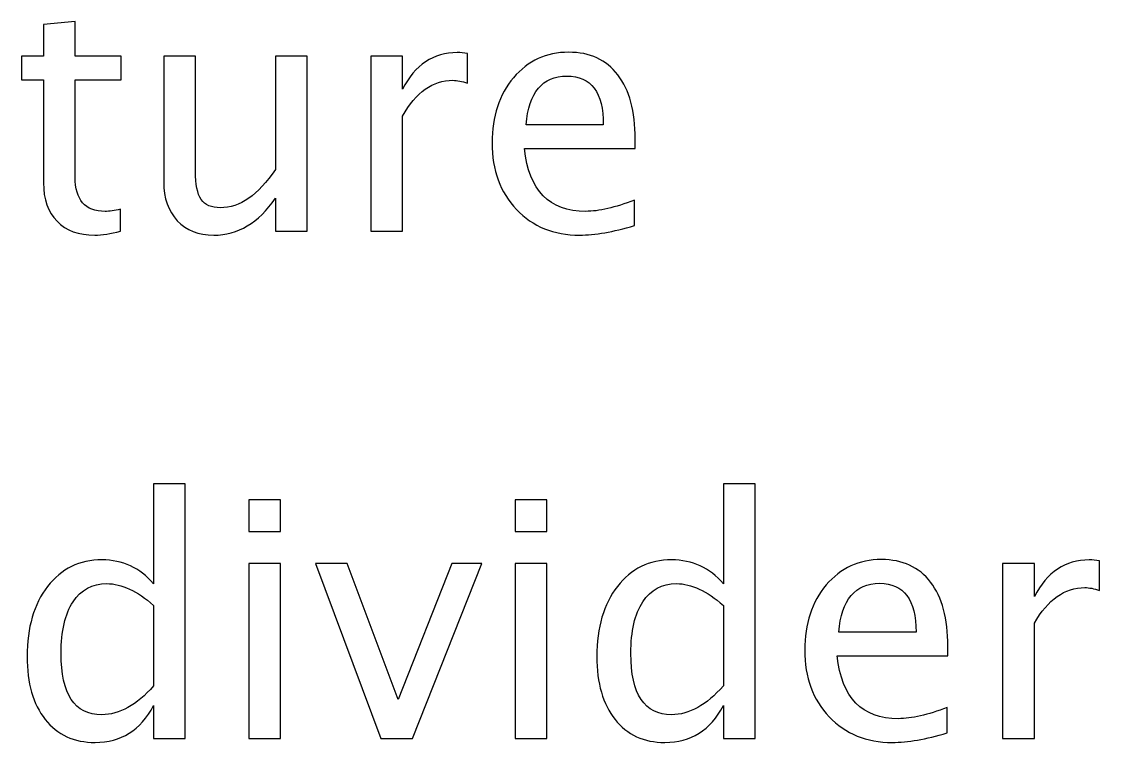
# Model space of a CAD drawing. Header units: centimetres. Extents: x -276 to 74, y -105 to 60.
# Drawn here: x 20.17 to 33.4, y 50.39 to 59.25 of the extents above; entities that cross this region are included whole.
import ezdxf

# ---------------------------------------------------------------- set-up
doc = ezdxf.new("R2010")
doc.units = ezdxf.units.CM
doc.header["$MEASUREMENT"] = 0
doc.layers.add('Layer 1', color=7, linetype='Continuous')

msp = doc.modelspace()

# ---------------------------------------------------------------- linework, layer by layer
at = {"layer": 'Layer 1'}
for points, knots in [([(21.37997, 56.67112), (21.25962, 56.63798), (21.15481, 56.62176), (21.06623, 56.62176), (21.06623, 56.62176), (20.86744, 56.62176), (20.7126, 56.67855), (20.60171, 56.79215), (20.60171, 56.79215), (20.49015, 56.90574), (20.4347, 57.06329), (20.4347, 57.26546), (20.4347, 57.26546), (20.4347, 57.26546), (20.4347, 58.52852), (20.4347, 58.52852), (20.4347, 58.52852), (20.4347, 58.52852), (20.16559, 58.52852), (20.16559, 58.52852), (20.16559, 58.52852), (20.16559, 58.52852), (20.16559, 58.82062), (20.16559, 58.82062), (20.16559, 58.82062), (20.16559, 58.82062), (20.4347, 58.82062), (20.4347, 58.82062), (20.4347, 58.82062), (20.4347, 58.82062), (20.4347, 59.20941), (20.4347, 59.20941), (20.4347, 59.20941), (20.4347, 59.20941), (20.82417, 59.2466), (20.82417, 59.2466), (20.82417, 59.2466), (20.82417, 59.2466), (20.82417, 58.82062), (20.82417, 58.82062), (20.82417, 58.82062), (20.82417, 58.82062), (21.38808, 58.82062), (21.38808, 58.82062), (21.38808, 58.82062), (21.38808, 58.82062), (21.38808, 58.52852), (21.38808, 58.52852), (21.38808, 58.52852), (21.38808, 58.52852), (20.82417, 58.52852), (20.82417, 58.52852), (20.82417, 58.52852), (20.82417, 58.52852), (20.82417, 57.33578), (20.82417, 57.33578), (20.82417, 57.33578), (20.82417, 57.0545), (20.94655, 56.91386), (21.19065, 56.91386), (21.19065, 56.91386), (21.24271, 56.91386), (21.30559, 56.92265), (21.37997, 56.93955), (21.37997, 56.93955), (21.37997, 56.93955), (21.37997, 56.67112), (21.37997, 56.67112)], [0, 0, 0, 0, 0.05555556, 0.05555556, 0.05555556, 0.05555556, 0.11111111, 0.11111111, 0.11111111, 0.11111111, 0.16666667, 0.16666667, 0.16666667, 0.16666667, 0.22222222, 0.22222222, 0.22222222, 0.22222222, 0.27777778, 0.27777778, 0.27777778, 0.27777778, 0.33333333, 0.33333333, 0.33333333, 0.33333333, 0.38888889, 0.38888889, 0.38888889, 0.38888889, 0.44444444, 0.44444444, 0.44444444, 0.44444444, 0.5, 0.5, 0.5, 0.5, 0.55555556, 0.55555556, 0.55555556, 0.55555556, 0.61111111, 0.61111111, 0.61111111, 0.61111111, 0.66666667, 0.66666667, 0.66666667, 0.66666667, 0.72222222, 0.72222222, 0.72222222, 0.72222222, 0.77777778, 0.77777778, 0.77777778, 0.77777778, 0.83333333, 0.83333333, 0.83333333, 0.83333333, 0.88888889, 0.88888889, 0.88888889, 0.88888889, 1, 1, 1, 1]), ([(23.28268, 56.67044), (23.28268, 56.67044), (23.28268, 57.07478), (23.28268, 57.07478), (23.28268, 57.07478), (23.0751, 56.77254), (22.82289, 56.62176), (22.52674, 56.62176), (22.52674, 56.62176), (22.33877, 56.62176), (22.18934, 56.68058), (22.07845, 56.79891), (22.07845, 56.79891), (21.96688, 56.91724), (21.91143, 57.07613), (21.91143, 57.27695), (21.91143, 57.27695), (21.91143, 57.27695), (21.91143, 58.82062), (21.91143, 58.82062), (21.91143, 58.82062), (21.91143, 58.82062), (22.3009, 58.82062), (22.3009, 58.82062), (22.3009, 58.82062), (22.3009, 58.82062), (22.3009, 57.40407), (22.3009, 57.40407), (22.3009, 57.40407), (22.3009, 57.24247), (22.32457, 57.1282), (22.37122, 57.06058), (22.37122, 57.06058), (22.41855, 56.99229), (22.49699, 56.95848), (22.6072, 56.95848), (22.6072, 56.95848), (22.84521, 56.95848), (23.07104, 57.11467), (23.28268, 57.42774), (23.28268, 57.42774), (23.28268, 57.42774), (23.28268, 58.82062), (23.28268, 58.82062), (23.28268, 58.82062), (23.28268, 58.82062), (23.67215, 58.82062), (23.67215, 58.82062), (23.67215, 58.82062), (23.67215, 58.82062), (23.67215, 56.67044), (23.67215, 56.67044), (23.67215, 56.67044), (23.67215, 56.67044), (23.28268, 56.67044), (23.28268, 56.67044)], [0, 0, 0, 0, 0.06666667, 0.06666667, 0.06666667, 0.06666667, 0.13333333, 0.13333333, 0.13333333, 0.13333333, 0.2, 0.2, 0.2, 0.2, 0.26666667, 0.26666667, 0.26666667, 0.26666667, 0.33333333, 0.33333333, 0.33333333, 0.33333333, 0.4, 0.4, 0.4, 0.4, 0.46666667, 0.46666667, 0.46666667, 0.46666667, 0.53333333, 0.53333333, 0.53333333, 0.53333333, 0.6, 0.6, 0.6, 0.6, 0.66666667, 0.66666667, 0.66666667, 0.66666667, 0.73333333, 0.73333333, 0.73333333, 0.73333333, 0.8, 0.8, 0.8, 0.8, 0.86666667, 0.86666667, 0.86666667, 0.86666667, 1, 1, 1, 1]), ([(24.45379, 56.67044), (24.45379, 56.67044), (24.45379, 58.82062), (24.45379, 58.82062), (24.45379, 58.82062), (24.45379, 58.82062), (24.84325, 58.82062), (24.84325, 58.82062), (24.84325, 58.82062), (24.84325, 58.82062), (24.84325, 58.41425), (24.84325, 58.41425), (24.84325, 58.41425), (24.99809, 58.71514), (25.22258, 58.86524), (25.51738, 58.86524), (25.51738, 58.86524), (25.55727, 58.86524), (25.5992, 58.86186), (25.64247, 58.8551), (25.64247, 58.8551), (25.64247, 58.8551), (25.64247, 58.49065), (25.64247, 58.49065), (25.64247, 58.49065), (25.57485, 58.51297), (25.51535, 58.52446), (25.46396, 58.52446), (25.46396, 58.52446), (25.21649, 58.52446), (25.00959, 58.37841), (24.84325, 58.08564), (24.84325, 58.08564), (24.84325, 58.08564), (24.84325, 56.67044), (24.84325, 56.67044), (24.84325, 56.67044), (24.84325, 56.67044), (24.45379, 56.67044), (24.45379, 56.67044)], [0, 0, 0, 0, 0.09090909, 0.09090909, 0.09090909, 0.09090909, 0.18181818, 0.18181818, 0.18181818, 0.18181818, 0.27272727, 0.27272727, 0.27272727, 0.27272727, 0.36363636, 0.36363636, 0.36363636, 0.36363636, 0.45454545, 0.45454545, 0.45454545, 0.45454545, 0.54545455, 0.54545455, 0.54545455, 0.54545455, 0.63636364, 0.63636364, 0.63636364, 0.63636364, 0.72727273, 0.72727273, 0.72727273, 0.72727273, 0.81818182, 0.81818182, 0.81818182, 0.81818182, 1, 1, 1, 1]), ([(27.6919, 56.73941), (27.43022, 56.66097), (27.20642, 56.62176), (27.0198, 56.62176), (27.0198, 56.62176), (26.70133, 56.62176), (26.44236, 56.72724), (26.24289, 56.93752), (26.24289, 56.93752), (26.04343, 57.14781), (25.94335, 57.4203), (25.94335, 57.75567), (25.94335, 57.75567), (25.94335, 58.0809), (26.03126, 58.34798), (26.20773, 58.55692), (26.20773, 58.55692), (26.38421, 58.76517), (26.61005, 58.8693), (26.88524, 58.8693), (26.88524, 58.8693), (27.14556, 58.8693), (27.34706, 58.77667), (27.48905, 58.5914), (27.48905, 58.5914), (27.63104, 58.40613), (27.70204, 58.14379), (27.70204, 57.80368), (27.70204, 57.80368), (27.70204, 57.80368), (27.70001, 57.68468), (27.70001, 57.68468), (27.70001, 57.68468), (27.70001, 57.68468), (26.34093, 57.68468), (26.34093, 57.68468), (26.34093, 57.68468), (26.39773, 57.1708), (26.64859, 56.91386), (27.09282, 56.91386), (27.09282, 56.91386), (27.25577, 56.91386), (27.45524, 56.95984), (27.6919, 57.05179), (27.6919, 57.05179), (27.6919, 57.05179), (27.6919, 56.73941), (27.6919, 56.73941)], [0, 0, 0, 0, 0.07692308, 0.07692308, 0.07692308, 0.07692308, 0.15384615, 0.15384615, 0.15384615, 0.15384615, 0.23076923, 0.23076923, 0.23076923, 0.23076923, 0.30769231, 0.30769231, 0.30769231, 0.30769231, 0.38461538, 0.38461538, 0.38461538, 0.38461538, 0.46153846, 0.46153846, 0.46153846, 0.46153846, 0.53846154, 0.53846154, 0.53846154, 0.53846154, 0.61538462, 0.61538462, 0.61538462, 0.61538462, 0.69230769, 0.69230769, 0.69230769, 0.69230769, 0.76923077, 0.76923077, 0.76923077, 0.76923077, 0.84615385, 0.84615385, 0.84615385, 0.84615385, 1, 1, 1, 1]), ([(26.36122, 57.97677), (26.36122, 57.97677), (27.31054, 57.97677), (27.31054, 57.97677), (27.31054, 57.97677), (27.31054, 58.37706), (27.16111, 58.5772), (26.86293, 58.5772), (26.86293, 58.5772), (26.56271, 58.5772), (26.3957, 58.37706), (26.36122, 57.97677)], [0, 0, 0, 0, 0.25, 0.25, 0.25, 0.25, 0.5, 0.5, 0.5, 0.5, 1, 1, 1, 1]), ([(21.78702, 50.43628), (21.78702, 50.43628), (21.78702, 50.83995), (21.78702, 50.83995), (21.78702, 50.83995), (21.62813, 50.53838), (21.38877, 50.3876), (21.06894, 50.3876), (21.06894, 50.3876), (20.8093, 50.3876), (20.6051, 50.48158), (20.45635, 50.67023), (20.45635, 50.67023), (20.30759, 50.85888), (20.23321, 51.11649), (20.23321, 51.44308), (20.23321, 51.44308), (20.23321, 51.80009), (20.31773, 52.08745), (20.4861, 52.30518), (20.4861, 52.30518), (20.65514, 52.52222), (20.87692, 52.63108), (21.15211, 52.63108), (21.15211, 52.63108), (21.40702, 52.63108), (21.61934, 52.53372), (21.78702, 52.33831), (21.78702, 52.33831), (21.78702, 52.33831), (21.78702, 53.56418), (21.78702, 53.56418), (21.78702, 53.56418), (21.78702, 53.56418), (22.17649, 53.56418), (22.17649, 53.56418), (22.17649, 53.56418), (22.17649, 53.56418), (22.17649, 50.43628), (22.17649, 50.43628), (22.17649, 50.43628), (22.17649, 50.43628), (21.78702, 50.43628), (21.78702, 50.43628)], [0, 0, 0, 0, 0.08333333, 0.08333333, 0.08333333, 0.08333333, 0.16666667, 0.16666667, 0.16666667, 0.16666667, 0.25, 0.25, 0.25, 0.25, 0.33333333, 0.33333333, 0.33333333, 0.33333333, 0.41666667, 0.41666667, 0.41666667, 0.41666667, 0.5, 0.5, 0.5, 0.5, 0.58333333, 0.58333333, 0.58333333, 0.58333333, 0.66666667, 0.66666667, 0.66666667, 0.66666667, 0.75, 0.75, 0.75, 0.75, 0.83333333, 0.83333333, 0.83333333, 0.83333333, 1, 1, 1, 1]), ([(28.78458, 50.43628), (28.78458, 50.43628), (28.78458, 50.83995), (28.78458, 50.83995), (28.78458, 50.83995), (28.62569, 50.53838), (28.38633, 50.3876), (28.0665, 50.3876), (28.0665, 50.3876), (27.80686, 50.3876), (27.60266, 50.48158), (27.45391, 50.67023), (27.45391, 50.67023), (27.30515, 50.85888), (27.23077, 51.11649), (27.23077, 51.44308), (27.23077, 51.44308), (27.23077, 51.80009), (27.31529, 52.08745), (27.48366, 52.30518), (27.48366, 52.30518), (27.6527, 52.52222), (27.87448, 52.63108), (28.14967, 52.63108), (28.14967, 52.63108), (28.40458, 52.63108), (28.6169, 52.53372), (28.78458, 52.33831), (28.78458, 52.33831), (28.78458, 52.33831), (28.78458, 53.56418), (28.78458, 53.56418), (28.78458, 53.56418), (28.78458, 53.56418), (29.17405, 53.56418), (29.17405, 53.56418), (29.17405, 53.56418), (29.17405, 53.56418), (29.17405, 50.43628), (29.17405, 50.43628), (29.17405, 50.43628), (29.17405, 50.43628), (28.78458, 50.43628), (28.78458, 50.43628)], [0, 0, 0, 0, 0.08333333, 0.08333333, 0.08333333, 0.08333333, 0.16666667, 0.16666667, 0.16666667, 0.16666667, 0.25, 0.25, 0.25, 0.25, 0.33333333, 0.33333333, 0.33333333, 0.33333333, 0.41666667, 0.41666667, 0.41666667, 0.41666667, 0.5, 0.5, 0.5, 0.5, 0.58333333, 0.58333333, 0.58333333, 0.58333333, 0.66666667, 0.66666667, 0.66666667, 0.66666667, 0.75, 0.75, 0.75, 0.75, 0.83333333, 0.83333333, 0.83333333, 0.83333333, 1, 1, 1, 1]), ([(22.95678, 52.97998), (22.95678, 52.97998), (22.95678, 53.36945), (22.95678, 53.36945), (22.95678, 53.36945), (22.95678, 53.36945), (23.34624, 53.36945), (23.34624, 53.36945), (23.34624, 53.36945), (23.34624, 53.36945), (23.34624, 52.97998), (23.34624, 52.97998), (23.34624, 52.97998), (23.34624, 52.97998), (22.95678, 52.97998), (22.95678, 52.97998)], [0, 0, 0, 0, 0.2, 0.2, 0.2, 0.2, 0.4, 0.4, 0.4, 0.4, 0.6, 0.6, 0.6, 0.6, 1, 1, 1, 1]), ([(26.22871, 52.97998), (26.22871, 52.97998), (26.22871, 53.36945), (26.22871, 53.36945), (26.22871, 53.36945), (26.22871, 53.36945), (26.61817, 53.36945), (26.61817, 53.36945), (26.61817, 53.36945), (26.61817, 53.36945), (26.61817, 52.97998), (26.61817, 52.97998), (26.61817, 52.97998), (26.61817, 52.97998), (26.22871, 52.97998), (26.22871, 52.97998)], [0, 0, 0, 0, 0.2, 0.2, 0.2, 0.2, 0.4, 0.4, 0.4, 0.4, 0.6, 0.6, 0.6, 0.6, 1, 1, 1, 1]), ([(22.95678, 50.43628), (22.95678, 50.43628), (22.95678, 52.58646), (22.95678, 52.58646), (22.95678, 52.58646), (22.95678, 52.58646), (23.34624, 52.58646), (23.34624, 52.58646), (23.34624, 52.58646), (23.34624, 52.58646), (23.34624, 50.43628), (23.34624, 50.43628), (23.34624, 50.43628), (23.34624, 50.43628), (22.95678, 50.43628), (22.95678, 50.43628)], [0, 0, 0, 0, 0.2, 0.2, 0.2, 0.2, 0.4, 0.4, 0.4, 0.4, 0.6, 0.6, 0.6, 0.6, 1, 1, 1, 1]), ([(24.57685, 50.43628), (24.57685, 50.43628), (23.77628, 52.58646), (23.77628, 52.58646), (23.77628, 52.58646), (23.77628, 52.58646), (24.16575, 52.58646), (24.16575, 52.58646), (24.16575, 52.58646), (24.16575, 52.58646), (24.78984, 50.91568), (24.78984, 50.91568), (24.78984, 50.91568), (24.78984, 50.91568), (25.45045, 52.58646), (25.45045, 52.58646), (25.45045, 52.58646), (25.45045, 52.58646), (25.81692, 52.58646), (25.81692, 52.58646), (25.81692, 52.58646), (25.81692, 52.58646), (24.96699, 50.43628), (24.96699, 50.43628), (24.96699, 50.43628), (24.96699, 50.43628), (24.57685, 50.43628), (24.57685, 50.43628)], [0, 0, 0, 0, 0.125, 0.125, 0.125, 0.125, 0.25, 0.25, 0.25, 0.25, 0.375, 0.375, 0.375, 0.375, 0.5, 0.5, 0.5, 0.5, 0.625, 0.625, 0.625, 0.625, 0.75, 0.75, 0.75, 0.75, 1, 1, 1, 1]), ([(26.22871, 50.43628), (26.22871, 50.43628), (26.22871, 52.58646), (26.22871, 52.58646), (26.22871, 52.58646), (26.22871, 52.58646), (26.61817, 52.58646), (26.61817, 52.58646), (26.61817, 52.58646), (26.61817, 52.58646), (26.61817, 50.43628), (26.61817, 50.43628), (26.61817, 50.43628), (26.61817, 50.43628), (26.22871, 50.43628), (26.22871, 50.43628)], [0, 0, 0, 0, 0.2, 0.2, 0.2, 0.2, 0.4, 0.4, 0.4, 0.4, 0.6, 0.6, 0.6, 0.6, 1, 1, 1, 1]), ([(31.53249, 50.50525), (31.27081, 50.42681), (31.04701, 50.3876), (30.86039, 50.3876), (30.86039, 50.3876), (30.54192, 50.3876), (30.28295, 50.49308), (30.08348, 50.70336), (30.08348, 50.70336), (29.88402, 50.91365), (29.78394, 51.18614), (29.78394, 51.52151), (29.78394, 51.52151), (29.78394, 51.84674), (29.87185, 52.11382), (30.04832, 52.32276), (30.04832, 52.32276), (30.2248, 52.53101), (30.45064, 52.63514), (30.72583, 52.63514), (30.72583, 52.63514), (30.98615, 52.63514), (31.18765, 52.54251), (31.32964, 52.35724), (31.32964, 52.35724), (31.47163, 52.17197), (31.54263, 51.90963), (31.54263, 51.56952), (31.54263, 51.56952), (31.54263, 51.56952), (31.5406, 51.45052), (31.5406, 51.45052), (31.5406, 51.45052), (31.5406, 51.45052), (30.18152, 51.45052), (30.18152, 51.45052), (30.18152, 51.45052), (30.23832, 50.93664), (30.48918, 50.6797), (30.93341, 50.6797), (30.93341, 50.6797), (31.09636, 50.6797), (31.29583, 50.72568), (31.53249, 50.81763), (31.53249, 50.81763), (31.53249, 50.81763), (31.53249, 50.50525), (31.53249, 50.50525)], [0, 0, 0, 0, 0.07692308, 0.07692308, 0.07692308, 0.07692308, 0.15384615, 0.15384615, 0.15384615, 0.15384615, 0.23076923, 0.23076923, 0.23076923, 0.23076923, 0.30769231, 0.30769231, 0.30769231, 0.30769231, 0.38461538, 0.38461538, 0.38461538, 0.38461538, 0.46153846, 0.46153846, 0.46153846, 0.46153846, 0.53846154, 0.53846154, 0.53846154, 0.53846154, 0.61538462, 0.61538462, 0.61538462, 0.61538462, 0.69230769, 0.69230769, 0.69230769, 0.69230769, 0.76923077, 0.76923077, 0.76923077, 0.76923077, 0.84615385, 0.84615385, 0.84615385, 0.84615385, 1, 1, 1, 1]), ([(32.21473, 50.43628), (32.21473, 50.43628), (32.21473, 52.58646), (32.21473, 52.58646), (32.21473, 52.58646), (32.21473, 52.58646), (32.60419, 52.58646), (32.60419, 52.58646), (32.60419, 52.58646), (32.60419, 52.58646), (32.60419, 52.18009), (32.60419, 52.18009), (32.60419, 52.18009), (32.75903, 52.48098), (32.98352, 52.63108), (33.27832, 52.63108), (33.27832, 52.63108), (33.31821, 52.63108), (33.36014, 52.6277), (33.40341, 52.62094), (33.40341, 52.62094), (33.40341, 52.62094), (33.40341, 52.25649), (33.40341, 52.25649), (33.40341, 52.25649), (33.33579, 52.27881), (33.27629, 52.2903), (33.2249, 52.2903), (33.2249, 52.2903), (32.97743, 52.2903), (32.77053, 52.14425), (32.60419, 51.85148), (32.60419, 51.85148), (32.60419, 51.85148), (32.60419, 50.43628), (32.60419, 50.43628), (32.60419, 50.43628), (32.60419, 50.43628), (32.21473, 50.43628), (32.21473, 50.43628)], [0, 0, 0, 0, 0.09090909, 0.09090909, 0.09090909, 0.09090909, 0.18181818, 0.18181818, 0.18181818, 0.18181818, 0.27272727, 0.27272727, 0.27272727, 0.27272727, 0.36363636, 0.36363636, 0.36363636, 0.36363636, 0.45454545, 0.45454545, 0.45454545, 0.45454545, 0.54545455, 0.54545455, 0.54545455, 0.54545455, 0.63636364, 0.63636364, 0.63636364, 0.63636364, 0.72727273, 0.72727273, 0.72727273, 0.72727273, 0.81818182, 0.81818182, 0.81818182, 0.81818182, 1, 1, 1, 1]), ([(21.78702, 52.0719), (21.58485, 52.24973), (21.3935, 52.33898), (21.21229, 52.33898), (21.21229, 52.33898), (21.03378, 52.33898), (20.89585, 52.26461), (20.79781, 52.11518), (20.79781, 52.11518), (20.69976, 51.96642), (20.65108, 51.75546), (20.65108, 51.48229), (20.65108, 51.48229), (20.65108, 50.97991), (20.81741, 50.72838), (21.15076, 50.72838), (21.15076, 50.72838), (21.36713, 50.72838), (21.57944, 50.84671), (21.78702, 51.08269), (21.78702, 51.08269), (21.78702, 51.08269), (21.78702, 52.0719), (21.78702, 52.0719)], [0, 0, 0, 0, 0.14285714, 0.14285714, 0.14285714, 0.14285714, 0.28571429, 0.28571429, 0.28571429, 0.28571429, 0.42857143, 0.42857143, 0.42857143, 0.42857143, 0.57142857, 0.57142857, 0.57142857, 0.57142857, 0.71428571, 0.71428571, 0.71428571, 0.71428571, 1, 1, 1, 1]), ([(28.78458, 52.0719), (28.58241, 52.24973), (28.39106, 52.33898), (28.20985, 52.33898), (28.20985, 52.33898), (28.03134, 52.33898), (27.89341, 52.26461), (27.79537, 52.11518), (27.79537, 52.11518), (27.69732, 51.96642), (27.64864, 51.75546), (27.64864, 51.48229), (27.64864, 51.48229), (27.64864, 50.97991), (27.81497, 50.72838), (28.14832, 50.72838), (28.14832, 50.72838), (28.36469, 50.72838), (28.577, 50.84671), (28.78458, 51.08269), (28.78458, 51.08269), (28.78458, 51.08269), (28.78458, 52.0719), (28.78458, 52.0719)], [0, 0, 0, 0, 0.14285714, 0.14285714, 0.14285714, 0.14285714, 0.28571429, 0.28571429, 0.28571429, 0.28571429, 0.42857143, 0.42857143, 0.42857143, 0.42857143, 0.57142857, 0.57142857, 0.57142857, 0.57142857, 0.71428571, 0.71428571, 0.71428571, 0.71428571, 1, 1, 1, 1]), ([(30.20181, 51.74261), (30.20181, 51.74261), (31.15113, 51.74261), (31.15113, 51.74261), (31.15113, 51.74261), (31.15113, 52.1429), (31.0017, 52.34304), (30.70352, 52.34304), (30.70352, 52.34304), (30.4033, 52.34304), (30.23629, 52.1429), (30.20181, 51.74261)], [0, 0, 0, 0, 0.25, 0.25, 0.25, 0.25, 0.5, 0.5, 0.5, 0.5, 1, 1, 1, 1])]:
    msp.add_open_spline(points, degree=3, knots=knots, dxfattribs=at)

doc.saveas('drawing.dxf')
